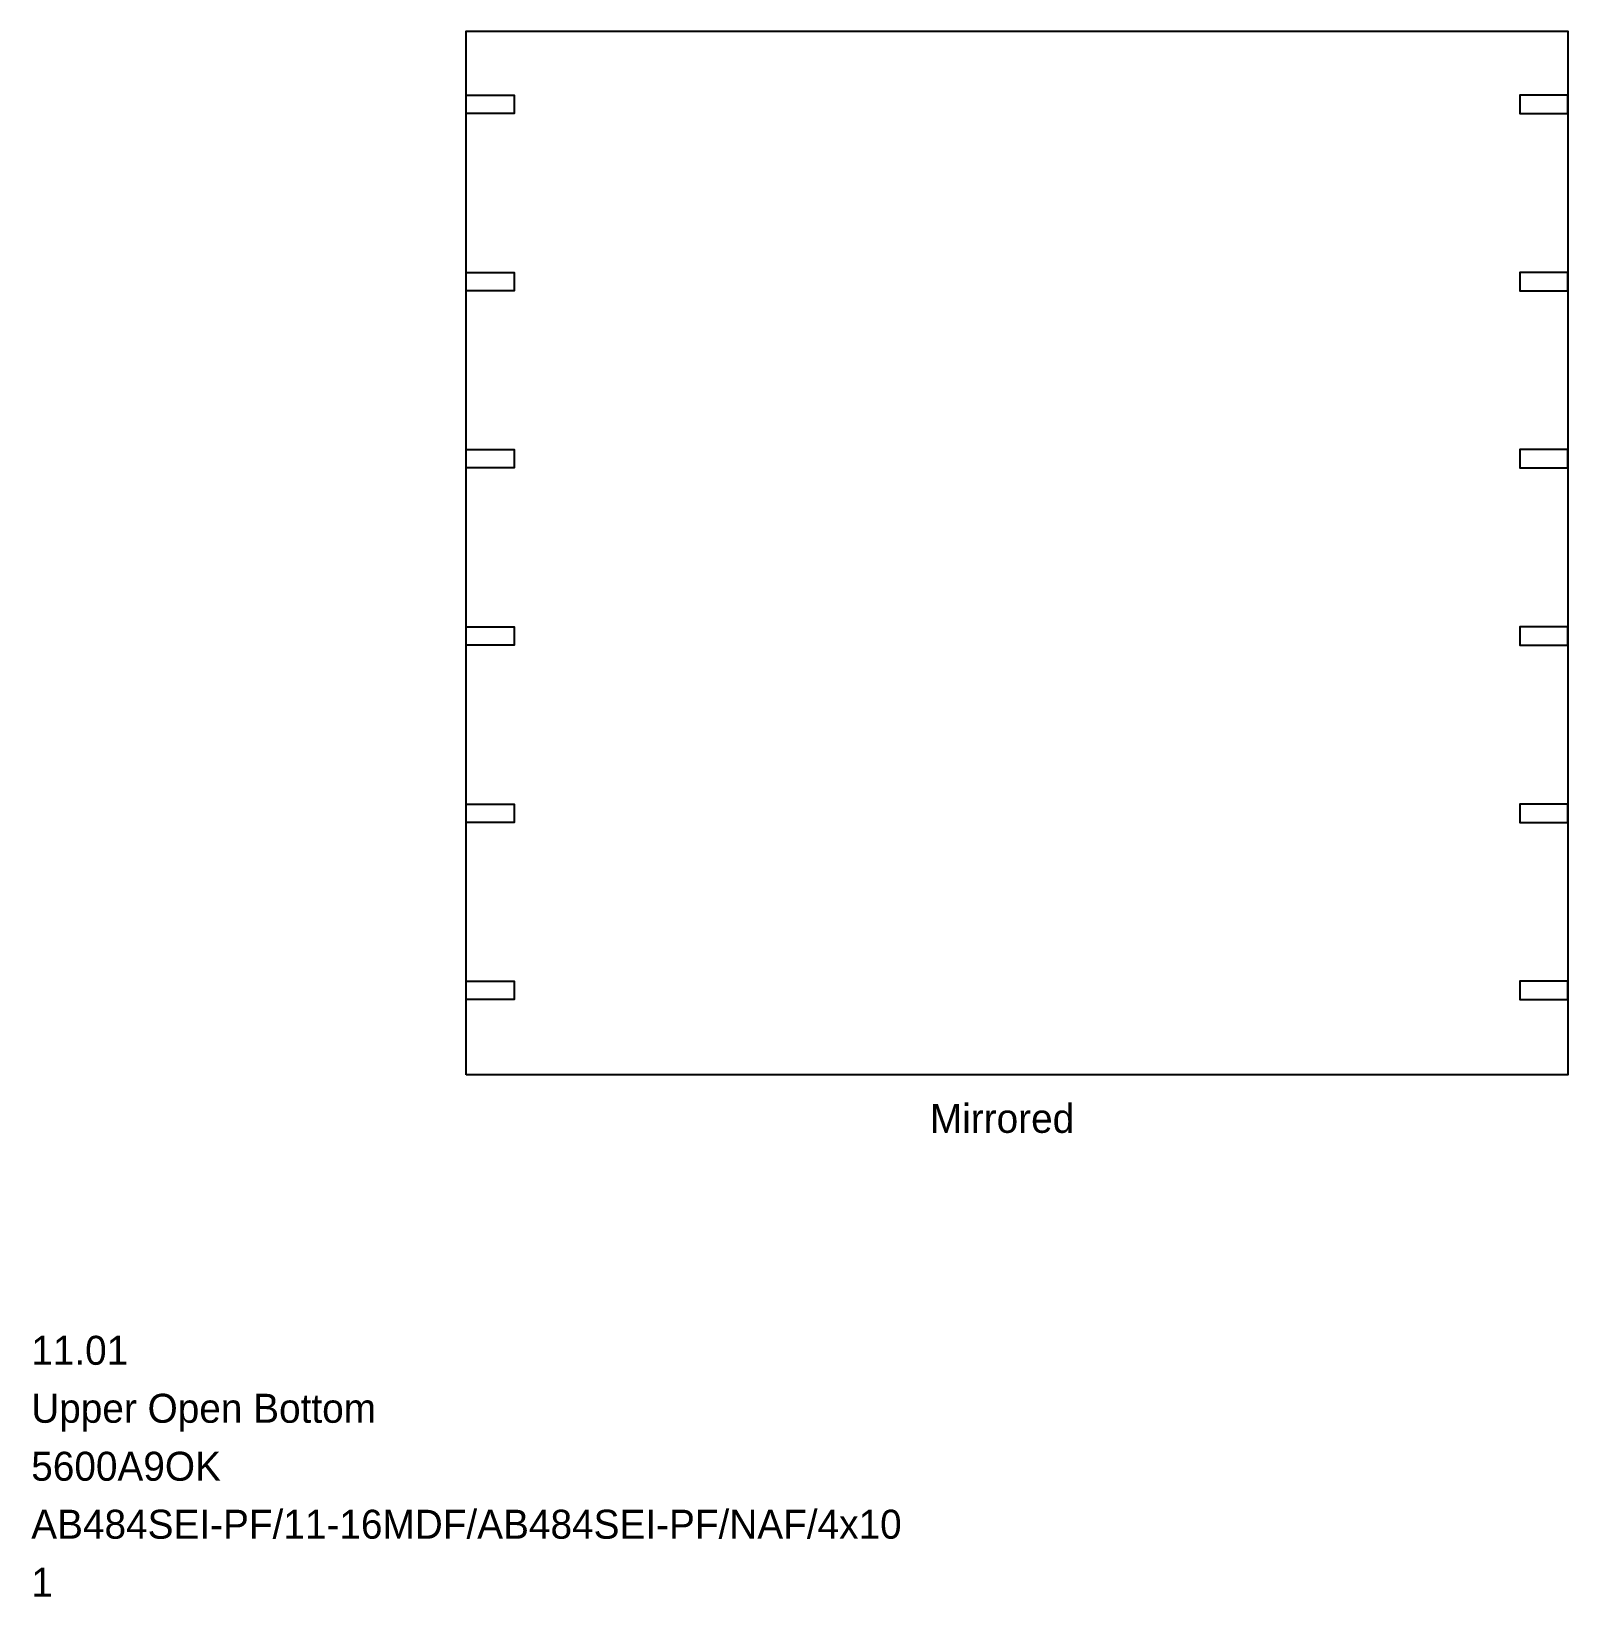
# Model space of a CAD drawing. Header units: metres. Extents: x -7.5 to 19, y -9 to 18.
import ezdxf

# ---------------------------------------------------------------- set-up
doc = ezdxf.new("R2010")
doc.units = ezdxf.units.M

msp = doc.modelspace()

# ---------------------------------------------------------------- linework, layer by layer
at = {"layer": 'BORDER_Z0P75', "color": 7}
msp.add_lwpolyline([(0, 0), (0, 18), (19, 18), (19, 0)], close=True, dxfattribs=at)
at = {"layer": 'HBORE_Z0P375', "color": 4}
for points in [[(0, 16.89764), (0.8268, 16.89764), (0.8268, 16.58268), (0, 16.58268)], [(19, 16.89764), (18.1732, 16.89764), (18.1732, 16.58268), (19, 16.58268)], [(0, 13.840946), (0.8268, 13.840946), (0.8268, 13.525986), (0, 13.525986)], [(19, 13.840946), (18.1732, 13.840946), (18.1732, 13.525986), (19, 13.525986)], [(0, 10.784252), (0.8268, 10.784252), (0.8268, 10.469292), (0, 10.469292)], [(19, 10.784252), (18.1732, 10.784252), (18.1732, 10.469292), (19, 10.469292)], [(0, 7.727558), (0.8268, 7.727558), (0.8268, 7.412598), (0, 7.412598)], [(19, 7.727558), (18.1732, 7.727558), (18.1732, 7.412598), (19, 7.412598)], [(0, 4.670864), (0.8268, 4.670864), (0.8268, 4.355904), (0, 4.355904)], [(19, 4.670864), (18.1732, 4.670864), (18.1732, 4.355904), (19, 4.355904)], [(0, 1.61417), (0.8268, 1.61417), (0.8268, 1.29921), (0, 1.29921)], [(19, 1.61417), (18.1732, 1.61417), (18.1732, 1.29921), (19, 1.29921)]]:
    msp.add_lwpolyline(points, close=True, dxfattribs=at)

# ---------------------------------------------------------------- texts
at = {"layer": 'DESCRIPTION', "color": 1}
msp.add_text('Upper Open Bottom', height=0.5, dxfattribs=at).set_placement((-7.5, -6))
at = {"layer": 'FILENAME', "color": 1}
msp.add_text('5600A9OK', height=0.5, dxfattribs=at).set_placement((-7.5, -7))
at = {"layer": 'ITEMNUMBER', "color": 1}
msp.add_text('11.01', height=0.5, dxfattribs=at).set_placement((-7.5, -5))
at = {"layer": 'MATERIALNAME', "color": 1}
msp.add_text('AB484SEI-PF/11-16MDF/AB484SEI-PF/NAF/4x10', height=0.5, dxfattribs=at).set_placement((-7.5, -8))
at = {"layer": 'Qty', "color": 1}
msp.add_text('1', height=0.5, dxfattribs=at).set_placement((-7.5, -9))
at = {"layer": 'RUNFIELD', "color": 1}
msp.add_text('Mirrored', height=0.5, dxfattribs=at).set_placement((8, -1))

doc.saveas('drawing.dxf')
